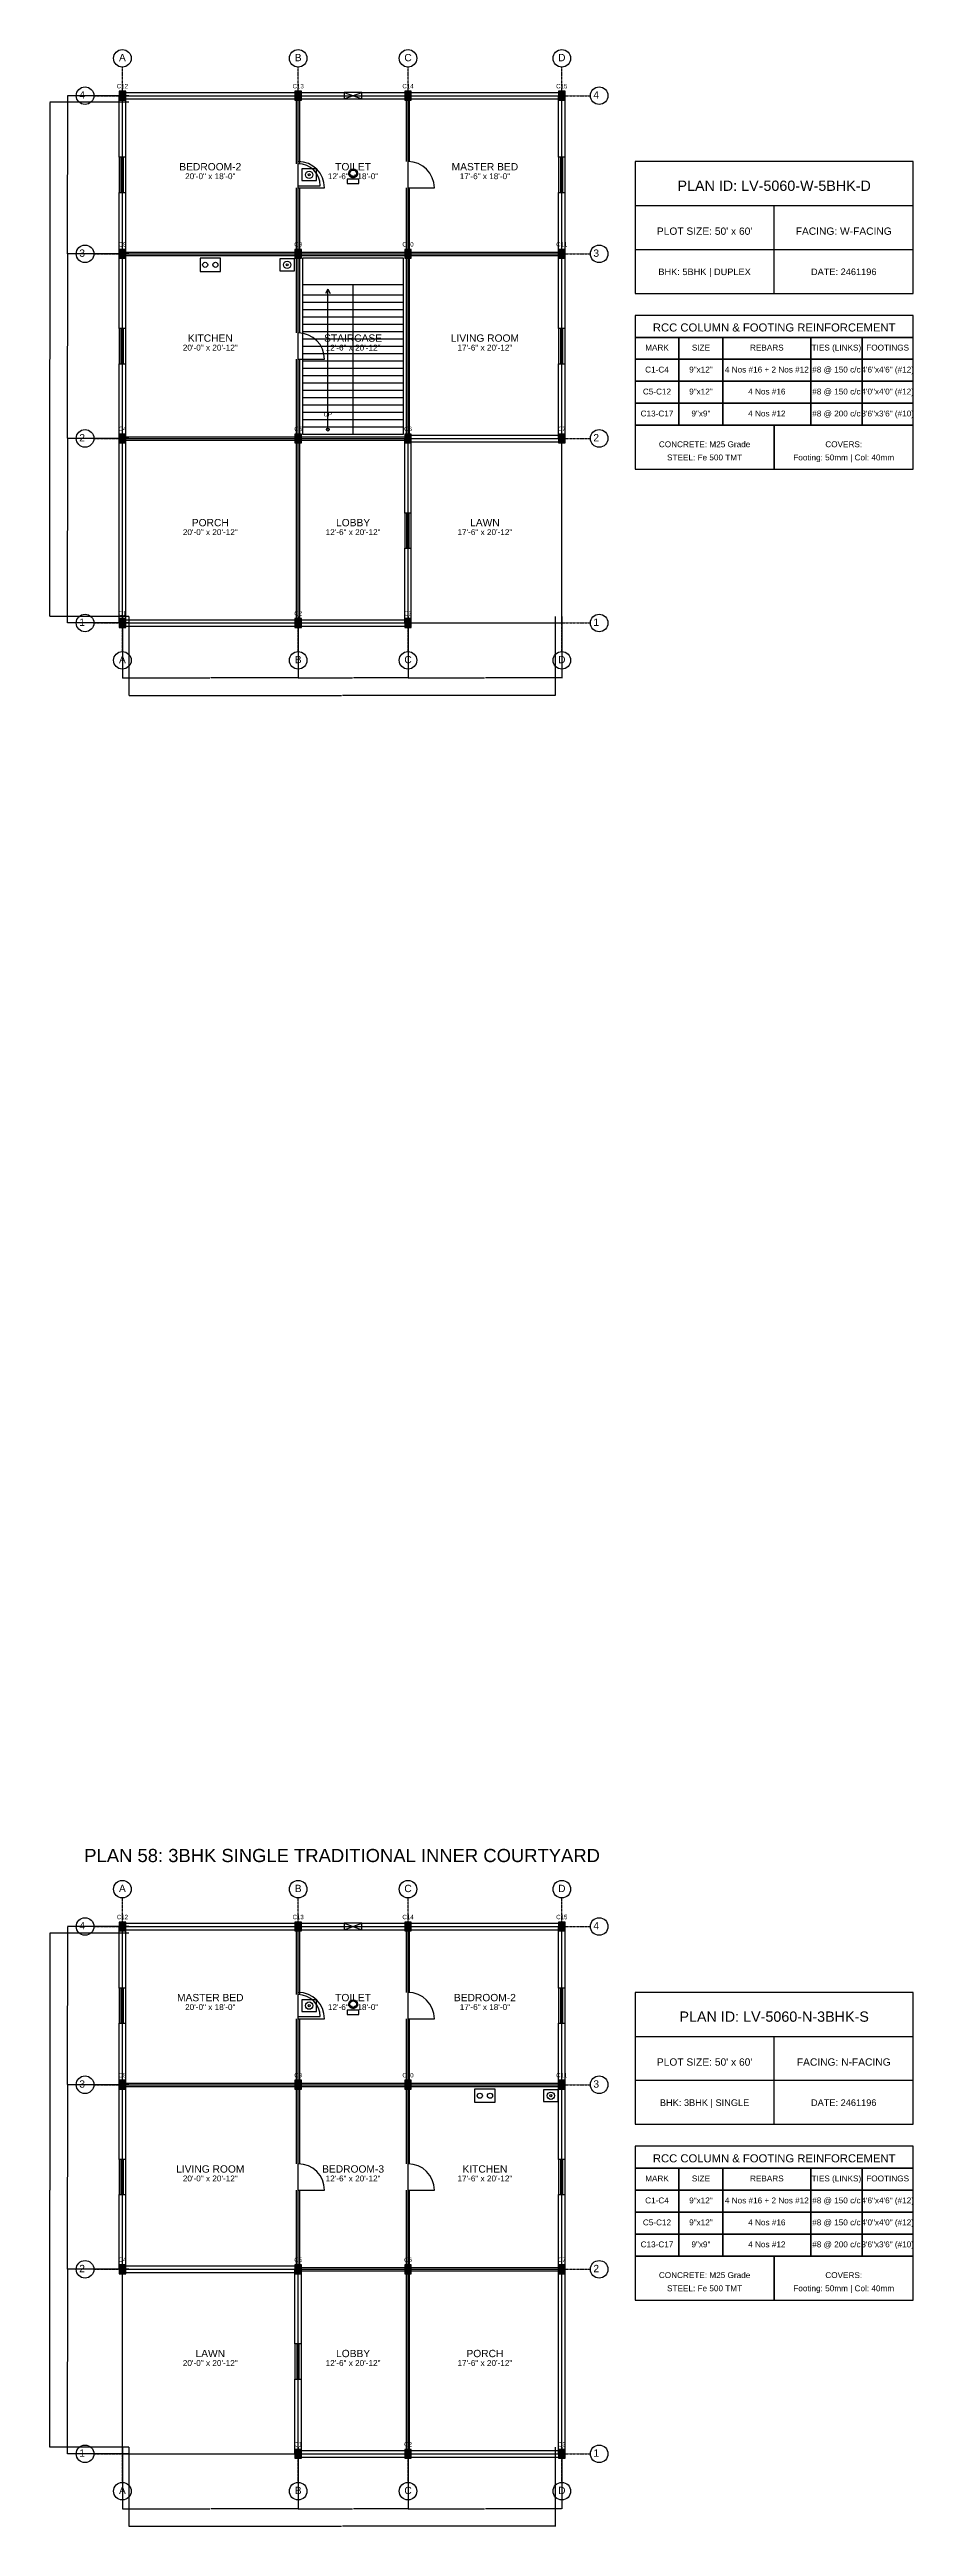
# Model space of a CAD drawing. Header units: inches. Extents: x -134 to 23580, y -99 to 23207.
# Drawn here: x 17400 to 18580, y 12401 to 15783 of the extents above; entities that cross this region are included whole.
import ezdxf
from ezdxf.enums import TextEntityAlignment as Align

# ---------------------------------------------------------------- set-up
doc = ezdxf.new("R2010")
doc.units = ezdxf.units.IN
doc.header["$MEASUREMENT"] = 0
doc.linetypes.add('CENTER', pattern=[2, 1.25, -0.25, 0.25, -0.25])
for name, color, linetype in [('A-COL-HATCH', 251, 'Continuous'), ('A-COLUMN', 1, 'Continuous'), ('A-DIM', 5, 'Continuous'), ('A-DOOR', 30, 'Continuous'), ('A-FIXTURE', 8, 'Continuous'), ('A-STAIR', 6, 'Continuous'), ('A-TEXT', 2, 'Continuous'), ('A-WALL-EXT', 7, 'Continuous'), ('A-WALL-INT', 9, 'Continuous'), ('A-WINDOW', 4, 'Continuous'), ('S-BEAM-FRAMING', 2, 'Continuous'), ('S-BUBBLE', 4, 'Continuous'), ('S-GRID-CENTER', 8, 'CENTER'), ('S-TABLE', 7, 'Continuous'), ('S-TEXT', 3, 'Continuous')]:
    doc.layers.add(name, color=color, linetype=linetype)
doc.styles.get("Standard").update_dxf_attribs({"font": 'arial.ttf'})
doc.dimstyles.get("Standard").update_dxf_attribs({"dimtxt": 0.18, "dimasz": 0.18, "dimexe": 0.18, "dimexo": 0.0625, "dimgap": 0.09, "dimtad": 0, "dimtih": 1, "dimtoh": 1, "dimdec": 4, "dimzin": 0, "dimdsep": 46, "dimtxsty": 'Standard', "dimcen": 0.09, "dimadec": 0, "dimazin": 0, "dimtfac": 1, "dimtdec": 4, "dimtofl": 0, "dimtmove": 0, "dimatfit": 3, "dimfxl": 1, "dimtolj": 1, "dimtzin": 0, "dimarcsym": 0})

# ---------------------------------------------------------------- blocks, each defined once
blk = doc.blocks.new('*D512')
at = {"layer": 'A-DIM', "color": 0, "lineweight": -2, "transparency": 16777216}
for p, q in [((17500, 12508.9), (17500, 12424.8)), ((17740, 12508.9), (17740, 12424.8)), ((17500.2, 12425), (17619.4, 12425)), ((17739.8, 12425), (17620.6, 12425))]:
    blk.add_line(p, q, dxfattribs=at)
at = {"layer": 'A-DIM', "color": 0, "transparency": 16777216}
for points in [[(17500.2, 12425), (17500.2, 12425), (17500, 12425)], [(17739.8, 12425), (17739.8, 12425), (17740, 12425)]]:
    blk.add_solid(points, dxfattribs=at)
at = {"layer": 'Defpoints', "color": 0, "transparency": 16777216}
for p in [(17500, 12509), (17740, 12509), (17740, 12425)]:
    blk.add_point(p, dxfattribs=at)
at = {"layer": 'A-DIM', "color": 0, "transparency": 16777216, "insert": (17620, 12425), "char_height": 0.18, "attachment_point": 5}
blk.add_mtext('\\A1;240.0000', dxfattribs=at)
blk = doc.blocks.new('*D513')
at = {"layer": 'A-DIM', "color": 0, "lineweight": -2, "transparency": 16777216}
for p, q in [((17740, 12508.9), (17740, 12424.8)), ((17890, 12508.9), (17890, 12424.8)), ((17740.2, 12425), (17814.4, 12425)), ((17889.8, 12425), (17815.6, 12425))]:
    blk.add_line(p, q, dxfattribs=at)
at = {"layer": 'A-DIM', "color": 0, "transparency": 16777216}
for points in [[(17740.2, 12425), (17740.2, 12425), (17740, 12425)], [(17889.8, 12425), (17889.8, 12425), (17890, 12425)]]:
    blk.add_solid(points, dxfattribs=at)
at = {"layer": 'Defpoints', "color": 0, "transparency": 16777216}
for p in [(17740, 12509), (17890, 12509), (17890, 12425)]:
    blk.add_point(p, dxfattribs=at)
at = {"layer": 'A-DIM', "color": 0, "transparency": 16777216, "insert": (17815, 12425), "char_height": 0.18, "attachment_point": 5}
blk.add_mtext('\\A1;150.0000', dxfattribs=at)
blk = doc.blocks.new('*D514')
at = {"layer": 'A-DIM', "color": 0, "lineweight": -2, "transparency": 16777216}
for p, q in [((17890, 12508.9), (17890, 12424.8)), ((18100, 12508.9), (18100, 12424.8)), ((17890.2, 12425), (17994.4, 12425)), ((18099.8, 12425), (17995.6, 12425))]:
    blk.add_line(p, q, dxfattribs=at)
at = {"layer": 'A-DIM', "color": 0, "transparency": 16777216}
for points in [[(17890.2, 12425), (17890.2, 12425), (17890, 12425)], [(18099.8, 12425), (18099.8, 12425), (18100, 12425)]]:
    blk.add_solid(points, dxfattribs=at)
at = {"layer": 'Defpoints', "color": 0, "transparency": 16777216}
for p in [(17890, 12509), (18100, 12509), (18100, 12425)]:
    blk.add_point(p, dxfattribs=at)
at = {"layer": 'A-DIM', "color": 0, "transparency": 16777216, "insert": (17995, 12425), "char_height": 0.18, "attachment_point": 5}
blk.add_mtext('\\A1;210.0000', dxfattribs=at)
blk = doc.blocks.new('*D515')
at = {"layer": 'A-DIM', "color": 0, "lineweight": -2, "transparency": 16777216}
for p, q in [((17509, 12508.9), (17509, 12400.8)), ((18091, 12508.9), (18091, 12400.8)), ((17509.2, 12401), (17799.4, 12401)), ((18090.8, 12401), (17800.6, 12401))]:
    blk.add_line(p, q, dxfattribs=at)
at = {"layer": 'A-DIM', "color": 0, "transparency": 16777216}
for points in [[(17509.2, 12401), (17509.2, 12401), (17509, 12401)], [(18090.8, 12401), (18090.8, 12401), (18091, 12401)]]:
    blk.add_solid(points, dxfattribs=at)
at = {"layer": 'Defpoints', "color": 0, "transparency": 16777216}
for p in [(17509, 12509), (18091, 12509), (18091, 12401)]:
    blk.add_point(p, dxfattribs=at)
at = {"layer": 'A-DIM', "color": 0, "transparency": 16777216, "insert": (17800, 12401), "char_height": 0.18, "attachment_point": 5}
blk.add_mtext('\\A1;582.0000', dxfattribs=at)
blk = doc.blocks.new('*D516')
at = {"layer": 'A-DIM', "color": 0, "lineweight": -2, "transparency": 16777216}
for p, q in [((17508.9, 12752), (17424.8, 12752)), ((17425, 12751.8), (17425, 12626.2)), ((17425, 12500.2), (17425, 12625.8)), ((17508.9, 12500), (17424.8, 12500))]:
    blk.add_line(p, q, dxfattribs=at)
at = {"layer": 'A-DIM', "color": 0, "transparency": 16777216}
for points in [[(17425, 12751.8), (17425, 12751.8), (17425, 12752)], [(17425, 12500.2), (17425, 12500.2), (17425, 12500)]]:
    blk.add_solid(points, dxfattribs=at)
at = {"layer": 'Defpoints', "color": 0, "transparency": 16777216}
for p in [(17425, 12752), (17509, 12752), (17509, 12500)]:
    blk.add_point(p, dxfattribs=at)
at = {"layer": 'A-DIM', "color": 0, "transparency": 16777216, "insert": (17425, 12626), "char_height": 0.18, "attachment_point": 5}
blk.add_mtext('\\A1;252.0000', dxfattribs=at)
blk = doc.blocks.new('*D517')
at = {"layer": 'A-DIM', "color": 0, "lineweight": -2, "transparency": 16777216}
for p, q in [((17508.9, 13004), (17424.8, 13004)), ((17425, 13003.8), (17425, 12878.2)), ((17425, 12752.2), (17425, 12877.8)), ((17508.9, 12752), (17424.8, 12752))]:
    blk.add_line(p, q, dxfattribs=at)
at = {"layer": 'A-DIM', "color": 0, "transparency": 16777216}
for points in [[(17425, 13003.8), (17425, 13003.8), (17425, 13004)], [(17425, 12752.2), (17425, 12752.2), (17425, 12752)]]:
    blk.add_solid(points, dxfattribs=at)
at = {"layer": 'Defpoints', "color": 0, "transparency": 16777216}
for p in [(17425, 13004), (17509, 13004), (17509, 12752)]:
    blk.add_point(p, dxfattribs=at)
at = {"layer": 'A-DIM', "color": 0, "transparency": 16777216, "insert": (17425, 12878), "char_height": 0.18, "attachment_point": 5}
blk.add_mtext('\\A1;252.0000', dxfattribs=at)
blk = doc.blocks.new('*D518')
at = {"layer": 'A-DIM', "color": 0, "lineweight": -2, "transparency": 16777216}
for p, q in [((17508.9, 13220), (17424.8, 13220)), ((17425, 13219.8), (17425, 13112.2)), ((17425, 13004.2), (17425, 13111.8)), ((17508.9, 13004), (17424.8, 13004))]:
    blk.add_line(p, q, dxfattribs=at)
at = {"layer": 'A-DIM', "color": 0, "transparency": 16777216}
for points in [[(17425, 13219.8), (17425, 13219.8), (17425, 13220)], [(17425, 13004.2), (17425, 13004.2), (17425, 13004)]]:
    blk.add_solid(points, dxfattribs=at)
at = {"layer": 'Defpoints', "color": 0, "transparency": 16777216}
for p in [(17425, 13220), (17509, 13220), (17509, 13004)]:
    blk.add_point(p, dxfattribs=at)
at = {"layer": 'A-DIM', "color": 0, "transparency": 16777216, "insert": (17425, 13112), "char_height": 0.18, "attachment_point": 5}
blk.add_mtext('\\A1;216.0000', dxfattribs=at)
blk = doc.blocks.new('*D519')
at = {"layer": 'A-DIM', "color": 0, "lineweight": -2, "transparency": 16777216}
for p, q in [((17508.9, 13211), (17400.8, 13211)), ((17401, 13210.8), (17401, 12860.2)), ((17401, 12509.2), (17401, 12859.8)), ((17508.9, 12509), (17400.8, 12509))]:
    blk.add_line(p, q, dxfattribs=at)
at = {"layer": 'A-DIM', "color": 0, "transparency": 16777216}
for points in [[(17401, 13210.8), (17401, 13210.8), (17401, 13211)], [(17401, 12509.2), (17401, 12509.2), (17401, 12509)]]:
    blk.add_solid(points, dxfattribs=at)
at = {"layer": 'Defpoints', "color": 0, "transparency": 16777216}
for p in [(17401, 13211), (17509, 13211), (17509, 12509)]:
    blk.add_point(p, dxfattribs=at)
at = {"layer": 'A-DIM', "color": 0, "transparency": 16777216, "insert": (17401, 12860), "char_height": 0.18, "attachment_point": 5}
blk.add_mtext('\\A1;702.0000', dxfattribs=at)
blk = doc.blocks.new('*D595')
at = {"layer": 'A-DIM', "color": 0, "lineweight": -2, "transparency": 16777216}
for p, q in [((17500, 15008.9), (17500, 14924.8)), ((17740, 15008.9), (17740, 14924.8)), ((17500.2, 14925), (17619.4, 14925)), ((17739.8, 14925), (17620.6, 14925))]:
    blk.add_line(p, q, dxfattribs=at)
at = {"layer": 'A-DIM', "color": 0, "transparency": 16777216}
for points in [[(17500.2, 14925), (17500.2, 14925), (17500, 14925)], [(17739.8, 14925), (17739.8, 14925), (17740, 14925)]]:
    blk.add_solid(points, dxfattribs=at)
at = {"layer": 'Defpoints', "color": 0, "transparency": 16777216}
for p in [(17500, 15009), (17740, 15009), (17740, 14925)]:
    blk.add_point(p, dxfattribs=at)
at = {"layer": 'A-DIM', "color": 0, "transparency": 16777216, "insert": (17620, 14925), "char_height": 0.18, "attachment_point": 5}
blk.add_mtext('\\A1;240.0000', dxfattribs=at)
blk = doc.blocks.new('*D596')
at = {"layer": 'A-DIM', "color": 0, "lineweight": -2, "transparency": 16777216}
for p, q in [((17740, 15008.9), (17740, 14924.8)), ((17890, 15008.9), (17890, 14924.8)), ((17740.2, 14925), (17814.4, 14925)), ((17889.8, 14925), (17815.6, 14925))]:
    blk.add_line(p, q, dxfattribs=at)
at = {"layer": 'A-DIM', "color": 0, "transparency": 16777216}
for points in [[(17740.2, 14925), (17740.2, 14925), (17740, 14925)], [(17889.8, 14925), (17889.8, 14925), (17890, 14925)]]:
    blk.add_solid(points, dxfattribs=at)
at = {"layer": 'Defpoints', "color": 0, "transparency": 16777216}
for p in [(17740, 15009), (17890, 15009), (17890, 14925)]:
    blk.add_point(p, dxfattribs=at)
at = {"layer": 'A-DIM', "color": 0, "transparency": 16777216, "insert": (17815, 14925), "char_height": 0.18, "attachment_point": 5}
blk.add_mtext('\\A1;150.0000', dxfattribs=at)
blk = doc.blocks.new('*D597')
at = {"layer": 'A-DIM', "color": 0, "lineweight": -2, "transparency": 16777216}
for p, q in [((17890, 15008.9), (17890, 14924.8)), ((18100, 15008.9), (18100, 14924.8)), ((17890.2, 14925), (17994.4, 14925)), ((18099.8, 14925), (17995.6, 14925))]:
    blk.add_line(p, q, dxfattribs=at)
at = {"layer": 'A-DIM', "color": 0, "transparency": 16777216}
for points in [[(17890.2, 14925), (17890.2, 14925), (17890, 14925)], [(18099.8, 14925), (18099.8, 14925), (18100, 14925)]]:
    blk.add_solid(points, dxfattribs=at)
at = {"layer": 'Defpoints', "color": 0, "transparency": 16777216}
for p in [(17890, 15009), (18100, 15009), (18100, 14925)]:
    blk.add_point(p, dxfattribs=at)
at = {"layer": 'A-DIM', "color": 0, "transparency": 16777216, "insert": (17995, 14925), "char_height": 0.18, "attachment_point": 5}
blk.add_mtext('\\A1;210.0000', dxfattribs=at)
blk = doc.blocks.new('*D598')
at = {"layer": 'A-DIM', "color": 0, "lineweight": -2, "transparency": 16777216}
for p, q in [((17509, 15008.9), (17509, 14900.8)), ((18091, 15008.9), (18091, 14900.8)), ((17509.2, 14901), (17799.4, 14901)), ((18090.8, 14901), (17800.6, 14901))]:
    blk.add_line(p, q, dxfattribs=at)
at = {"layer": 'A-DIM', "color": 0, "transparency": 16777216}
for points in [[(17509.2, 14901), (17509.2, 14901), (17509, 14901)], [(18090.8, 14901), (18090.8, 14901), (18091, 14901)]]:
    blk.add_solid(points, dxfattribs=at)
at = {"layer": 'Defpoints', "color": 0, "transparency": 16777216}
for p in [(17509, 15009), (18091, 15009), (18091, 14901)]:
    blk.add_point(p, dxfattribs=at)
at = {"layer": 'A-DIM', "color": 0, "transparency": 16777216, "insert": (17800, 14901), "char_height": 0.18, "attachment_point": 5}
blk.add_mtext('\\A1;582.0000', dxfattribs=at)
blk = doc.blocks.new('*D599')
at = {"layer": 'A-DIM', "color": 0, "lineweight": -2, "transparency": 16777216}
for p, q in [((17508.9, 15252), (17424.8, 15252)), ((17425, 15251.8), (17425, 15126.2)), ((17425, 15000.2), (17425, 15125.8)), ((17508.9, 15000), (17424.8, 15000))]:
    blk.add_line(p, q, dxfattribs=at)
at = {"layer": 'A-DIM', "color": 0, "transparency": 16777216}
for points in [[(17425, 15251.8), (17425, 15251.8), (17425, 15252)], [(17425, 15000.2), (17425, 15000.2), (17425, 15000)]]:
    blk.add_solid(points, dxfattribs=at)
at = {"layer": 'Defpoints', "color": 0, "transparency": 16777216}
for p in [(17425, 15252), (17509, 15252), (17509, 15000)]:
    blk.add_point(p, dxfattribs=at)
at = {"layer": 'A-DIM', "color": 0, "transparency": 16777216, "insert": (17425, 15126), "char_height": 0.18, "attachment_point": 5}
blk.add_mtext('\\A1;252.0000', dxfattribs=at)
blk = doc.blocks.new('*D600')
at = {"layer": 'A-DIM', "color": 0, "lineweight": -2, "transparency": 16777216}
for p, q in [((17508.9, 15504), (17424.8, 15504)), ((17425, 15503.8), (17425, 15378.2)), ((17425, 15252.2), (17425, 15377.8)), ((17508.9, 15252), (17424.8, 15252))]:
    blk.add_line(p, q, dxfattribs=at)
at = {"layer": 'A-DIM', "color": 0, "transparency": 16777216}
for points in [[(17425, 15503.8), (17425, 15503.8), (17425, 15504)], [(17425, 15252.2), (17425, 15252.2), (17425, 15252)]]:
    blk.add_solid(points, dxfattribs=at)
at = {"layer": 'Defpoints', "color": 0, "transparency": 16777216}
for p in [(17425, 15504), (17509, 15504), (17509, 15252)]:
    blk.add_point(p, dxfattribs=at)
at = {"layer": 'A-DIM', "color": 0, "transparency": 16777216, "insert": (17425, 15378), "char_height": 0.18, "attachment_point": 5}
blk.add_mtext('\\A1;252.0000', dxfattribs=at)
blk = doc.blocks.new('*D601')
at = {"layer": 'A-DIM', "color": 0, "lineweight": -2, "transparency": 16777216}
for p, q in [((17508.9, 15720), (17424.8, 15720)), ((17425, 15719.8), (17425, 15612.2)), ((17425, 15504.2), (17425, 15611.8)), ((17508.9, 15504), (17424.8, 15504))]:
    blk.add_line(p, q, dxfattribs=at)
at = {"layer": 'A-DIM', "color": 0, "transparency": 16777216}
for points in [[(17425, 15719.8), (17425, 15719.8), (17425, 15720)], [(17425, 15504.2), (17425, 15504.2), (17425, 15504)]]:
    blk.add_solid(points, dxfattribs=at)
at = {"layer": 'Defpoints', "color": 0, "transparency": 16777216}
for p in [(17425, 15720), (17509, 15720), (17509, 15504)]:
    blk.add_point(p, dxfattribs=at)
at = {"layer": 'A-DIM', "color": 0, "transparency": 16777216, "insert": (17425, 15612), "char_height": 0.18, "attachment_point": 5}
blk.add_mtext('\\A1;216.0000', dxfattribs=at)
blk = doc.blocks.new('*D602')
at = {"layer": 'A-DIM', "color": 0, "lineweight": -2, "transparency": 16777216}
for p, q in [((17508.9, 15711), (17400.8, 15711)), ((17401, 15710.8), (17401, 15360.2)), ((17401, 15009.2), (17401, 15359.8)), ((17508.9, 15009), (17400.8, 15009))]:
    blk.add_line(p, q, dxfattribs=at)
at = {"layer": 'A-DIM', "color": 0, "transparency": 16777216}
for points in [[(17401, 15710.8), (17401, 15710.8), (17401, 15711)], [(17401, 15009.2), (17401, 15009.2), (17401, 15009)]]:
    blk.add_solid(points, dxfattribs=at)
at = {"layer": 'Defpoints', "color": 0, "transparency": 16777216}
for p in [(17401, 15711), (17509, 15711), (17509, 15009)]:
    blk.add_point(p, dxfattribs=at)
at = {"layer": 'A-DIM', "color": 0, "transparency": 16777216, "insert": (17401, 15360), "char_height": 0.18, "attachment_point": 5}
blk.add_mtext('\\A1;702.0000', dxfattribs=at)

msp = doc.modelspace()

# ---------------------------------------------------------------- linework, layer by layer
at = {"layer": 'A-COL-HATCH'}
for points in [[(17495.5, 15714), (17504.5, 15714), (17495.5, 15726), (17504.5, 15726)], [(17735.5, 15714), (17744.5, 15714), (17735.5, 15726), (17744.5, 15726)], [(17885.5, 15714), (17894.5, 15714), (17885.5, 15726), (17894.5, 15726)], [(18095.5, 15714), (18104.5, 15714), (18095.5, 15726), (18104.5, 15726)], [(17495.5, 15498), (17504.5, 15498), (17495.5, 15510), (17504.5, 15510)], [(17735.5, 15498), (17744.5, 15498), (17735.5, 15510), (17744.5, 15510)], [(17885.5, 15498), (17894.5, 15498), (17885.5, 15510), (17894.5, 15510)], [(18095.5, 15498), (18104.5, 15498), (18095.5, 15510), (18104.5, 15510)], [(17495.5, 15246), (17504.5, 15246), (17495.5, 15258), (17504.5, 15258)], [(17735.5, 15246), (17744.5, 15246), (17735.5, 15258), (17744.5, 15258)], [(17885.5, 15246), (17894.5, 15246), (17885.5, 15258), (17894.5, 15258)], [(18095.5, 15246), (18104.5, 15246), (18095.5, 15258), (18104.5, 15258)], [(17495.5, 14994), (17504.5, 14994), (17495.5, 15006), (17504.5, 15006)], [(17735.5, 14994), (17744.5, 14994), (17735.5, 15006), (17744.5, 15006)], [(17885.5, 14994), (17894.5, 14994), (17885.5, 15006), (17894.5, 15006)], [(17495.5, 13214), (17504.5, 13214), (17495.5, 13226), (17504.5, 13226)], [(17735.5, 13214), (17744.5, 13214), (17735.5, 13226), (17744.5, 13226)], [(17885.5, 13214), (17894.5, 13214), (17885.5, 13226), (17894.5, 13226)], [(18095.5, 13214), (18104.5, 13214), (18095.5, 13226), (18104.5, 13226)], [(17495.5, 12998), (17504.5, 12998), (17495.5, 13010), (17504.5, 13010)], [(17735.5, 12998), (17744.5, 12998), (17735.5, 13010), (17744.5, 13010)], [(17885.5, 12998), (17894.5, 12998), (17885.5, 13010), (17894.5, 13010)], [(18095.5, 12998), (18104.5, 12998), (18095.5, 13010), (18104.5, 13010)], [(17495.5, 12746), (17504.5, 12746), (17495.5, 12758), (17504.5, 12758)], [(17735.5, 12746), (17744.5, 12746), (17735.5, 12758), (17744.5, 12758)], [(17885.5, 12746), (17894.5, 12746), (17885.5, 12758), (17894.5, 12758)], [(18095.5, 12746), (18104.5, 12746), (18095.5, 12758), (18104.5, 12758)], [(17735.5, 12494), (17744.5, 12494), (17735.5, 12506), (17744.5, 12506)], [(17885.5, 12494), (17894.5, 12494), (17885.5, 12506), (17894.5, 12506)], [(18095.5, 12494), (18104.5, 12494), (18095.5, 12506), (18104.5, 12506)]]:
    msp.add_solid(points, dxfattribs=at)
at = {"layer": 'A-COLUMN'}
for points in [[(17495.5, 15714), (17504.5, 15714), (17504.5, 15726), (17495.5, 15726)], [(17735.5, 15714), (17744.5, 15714), (17744.5, 15726), (17735.5, 15726)], [(17885.5, 15714), (17894.5, 15714), (17894.5, 15726), (17885.5, 15726)], [(18095.5, 15714), (18104.5, 15714), (18104.5, 15726), (18095.5, 15726)], [(17495.5, 15498), (17504.5, 15498), (17504.5, 15510), (17495.5, 15510)], [(17735.5, 15498), (17744.5, 15498), (17744.5, 15510), (17735.5, 15510)], [(17885.5, 15498), (17894.5, 15498), (17894.5, 15510), (17885.5, 15510)], [(18095.5, 15498), (18104.5, 15498), (18104.5, 15510), (18095.5, 15510)], [(17495.5, 15246), (17504.5, 15246), (17504.5, 15258), (17495.5, 15258)], [(17735.5, 15246), (17744.5, 15246), (17744.5, 15258), (17735.5, 15258)], [(17885.5, 15246), (17894.5, 15246), (17894.5, 15258), (17885.5, 15258)], [(18095.5, 15246), (18104.5, 15246), (18104.5, 15258), (18095.5, 15258)], [(17495.5, 14994), (17504.5, 14994), (17504.5, 15006), (17495.5, 15006)], [(17735.5, 14994), (17744.5, 14994), (17744.5, 15006), (17735.5, 15006)], [(17885.5, 14994), (17894.5, 14994), (17894.5, 15006), (17885.5, 15006)], [(17495.5, 13214), (17504.5, 13214), (17504.5, 13226), (17495.5, 13226)], [(17735.5, 13214), (17744.5, 13214), (17744.5, 13226), (17735.5, 13226)], [(17885.5, 13214), (17894.5, 13214), (17894.5, 13226), (17885.5, 13226)], [(18095.5, 13214), (18104.5, 13214), (18104.5, 13226), (18095.5, 13226)], [(17495.5, 12998), (17504.5, 12998), (17504.5, 13010), (17495.5, 13010)], [(17735.5, 12998), (17744.5, 12998), (17744.5, 13010), (17735.5, 13010)], [(17885.5, 12998), (17894.5, 12998), (17894.5, 13010), (17885.5, 13010)], [(18095.5, 12998), (18104.5, 12998), (18104.5, 13010), (18095.5, 13010)], [(17495.5, 12746), (17504.5, 12746), (17504.5, 12758), (17495.5, 12758)], [(17735.5, 12746), (17744.5, 12746), (17744.5, 12758), (17735.5, 12758)], [(17885.5, 12746), (17894.5, 12746), (17894.5, 12758), (17885.5, 12758)], [(18095.5, 12746), (18104.5, 12746), (18104.5, 12758), (18095.5, 12758)], [(17735.5, 12494), (17744.5, 12494), (17744.5, 12506), (17735.5, 12506)], [(17885.5, 12494), (17894.5, 12494), (17894.5, 12506), (17885.5, 12506)], [(18095.5, 12494), (18104.5, 12494), (18104.5, 12506), (18095.5, 12506)]]:
    msp.add_lwpolyline(points, close=True, dxfattribs=at)
at = {"layer": 'A-DOOR'}
for p, q in [((17740, 15597), (17770, 15597)), ((17740, 15594), (17776, 15594)), ((17890, 15594), (17926, 15594)), ((17740, 15360), (17776, 15360)), ((17740, 13097), (17770, 13097)), ((17740, 13094), (17776, 13094)), ((17890, 13094), (17926, 13094)), ((17740, 12860), (17776, 12860)), ((17890, 12860), (17926, 12860))]:
    msp.add_line(p, q, dxfattribs=at)
for centre, radius in [((17740, 15594), 36), ((17740, 15597), 30), ((17890, 15594), 36), ((17740, 15360), 36), ((17740, 13094), 36), ((17740, 13097), 30), ((17890, 13094), 36), ((17740, 12860), 36), ((17890, 12860), 36)]:
    msp.add_arc(centre, radius, 0, 90, dxfattribs=at)
at = {"layer": 'A-FIXTURE'}
for points in [[(17745, 15604), (17765, 15604), (17765, 15620), (17745, 15620)], [(17807, 15600), (17823, 15600), (17823, 15606), (17807, 15606)], [(17606, 15480), (17634, 15480), (17634, 15498), (17606, 15498)], [(17715, 15481), (17735, 15481), (17735, 15497), (17715, 15497)], [(17745, 13104), (17765, 13104), (17765, 13120), (17745, 13120)], [(17807, 13100), (17823, 13100), (17823, 13106), (17807, 13106)], [(17981, 12980), (18009, 12980), (18009, 12998), (17981, 12998)], [(18075, 12981), (18095, 12981), (18095, 12997), (18075, 12997)]]:
    msp.add_lwpolyline(points, close=True, dxfattribs=at)
for centre, radius in [((17755, 15612), 5), ((17755, 15612), 1.5), ((17815, 15614), 6), ((17815, 15614), 4.5), ((17613, 15489), 3.5), ((17627, 15489), 3.5), ((17725, 15489), 5), ((17725, 15489), 1.5), ((17755, 13112), 5), ((17755, 13112), 1.5), ((17815, 13114), 6), ((17815, 13114), 4.5), ((17988, 12989), 3.5), ((18002, 12989), 3.5), ((18085, 12989), 5), ((18085, 12989), 1.5)]:
    msp.add_circle(centre, radius, dxfattribs=at)
at = {"layer": 'A-STAIR'}
for p, q in [((17746, 15462), (17884, 15462)), ((17815, 15258), (17815, 15462)), ((17746, 15448), (17815, 15448)), ((17746, 15438), (17815, 15438)), ((17746, 15428), (17815, 15428)), ((17780.5, 15456), (17777.5, 15450)), ((17780.5, 15264), (17780.5, 15456)), ((17780.5, 15456), (17783.5, 15450)), ((17815, 15448), (17884, 15448)), ((17815, 15438), (17884, 15438)), ((17815, 15428), (17884, 15428)), ((17746, 15418), (17815, 15418)), ((17746, 15408), (17815, 15408)), ((17746, 15398), (17815, 15398)), ((17815, 15418), (17884, 15418)), ((17815, 15408), (17884, 15408)), ((17815, 15398), (17884, 15398)), ((17746, 15388), (17815, 15388)), ((17746, 15378), (17815, 15378)), ((17746, 15368), (17815, 15368)), ((17746, 15358), (17815, 15358)), ((17815, 15388), (17884, 15388)), ((17815, 15378), (17884, 15378)), ((17815, 15368), (17884, 15368)), ((17815, 15358), (17884, 15358)), ((17746, 15348), (17815, 15348)), ((17746, 15338), (17815, 15338)), ((17746, 15328), (17815, 15328)), ((17815, 15348), (17884, 15348)), ((17815, 15338), (17884, 15338)), ((17815, 15328), (17884, 15328)), ((17746, 15318), (17815, 15318)), ((17746, 15308), (17815, 15308)), ((17746, 15298), (17815, 15298)), ((17746, 15288), (17815, 15288)), ((17815, 15318), (17884, 15318)), ((17815, 15308), (17884, 15308)), ((17815, 15298), (17884, 15298)), ((17815, 15288), (17884, 15288)), ((17746, 15278), (17815, 15278)), ((17746, 15268), (17815, 15268)), ((17815, 15278), (17884, 15278)), ((17815, 15268), (17884, 15268))]:
    msp.add_line(p, q, dxfattribs=at)
msp.add_lwpolyline([(17746, 15258), (17884, 15258), (17884, 15498), (17746, 15498)], close=True, dxfattribs=at)
msp.add_circle((17780.5, 15264), 2, dxfattribs=at)
at = {"layer": 'A-WALL-EXT'}
for p, q in [((17495.5, 15636), (17495.5, 15720)), ((17500, 15724.5), (17740, 15724.5)), ((17500, 15715.5), (17740, 15715.5)), ((17504.5, 15636), (17504.5, 15720)), ((17740, 15724.5), (17803, 15724.5)), ((17740, 15715.5), (17803, 15715.5)), ((17827, 15724.5), (17890, 15724.5)), ((17827, 15715.5), (17890, 15715.5)), ((17890, 15724.5), (18100, 15724.5)), ((17890, 15715.5), (18100, 15715.5)), ((18095.5, 15636), (18095.5, 15720)), ((18104.5, 15636), (18104.5, 15720)), ((17495.5, 15504), (17495.5, 15588)), ((17504.5, 15504), (17504.5, 15588)), ((18095.5, 15504), (18095.5, 15588)), ((18104.5, 15504), (18104.5, 15588)), ((18200, 15570), (18580, 15570)), ((18390, 15450), (18390, 15570)), ((17495.5, 15402), (17495.5, 15504)), ((17504.5, 15402), (17504.5, 15504)), ((18095.5, 15402), (18095.5, 15504)), ((18104.5, 15402), (18104.5, 15504)), ((18200, 15510), (18580, 15510)), ((17495.5, 15252), (17495.5, 15354)), ((17504.5, 15252), (17504.5, 15354)), ((18095.5, 15252), (18095.5, 15354)), ((18104.5, 15252), (18104.5, 15354)), ((17890, 15256.5), (18100, 15256.5)), ((17495.5, 15000), (17495.5, 15252)), ((17504.5, 15000), (17504.5, 15252)), ((17885.5, 15150), (17885.5, 15252)), ((17890, 15247.5), (18100, 15247.5)), ((17894.5, 15150), (17894.5, 15252)), ((17885.5, 15000), (17885.5, 15102)), ((17894.5, 15000), (17894.5, 15102)), ((17500, 15004.5), (17740, 15004.5)), ((17500, 14995.5), (17740, 14995.5)), ((17740, 15004.5), (17890, 15004.5)), ((17740, 14995.5), (17890, 14995.5)), ((17500, 13224.5), (17740, 13224.5)), ((17740, 13224.5), (17803, 13224.5)), ((17827, 13224.5), (17890, 13224.5)), ((17890, 13224.5), (18100, 13224.5)), ((17495.5, 13136), (17495.5, 13220)), ((17500, 13215.5), (17740, 13215.5)), ((17504.5, 13136), (17504.5, 13220)), ((17740, 13215.5), (17803, 13215.5)), ((17827, 13215.5), (17890, 13215.5)), ((17890, 13215.5), (18100, 13215.5)), ((18095.5, 13136), (18095.5, 13220)), ((18104.5, 13136), (18104.5, 13220)), ((17495.5, 13004), (17495.5, 13088)), ((17504.5, 13004), (17504.5, 13088)), ((18095.5, 13004), (18095.5, 13088)), ((18104.5, 13004), (18104.5, 13088)), ((18200, 13070), (18580, 13070)), ((18390, 12950), (18390, 13070)), ((17495.5, 12902), (17495.5, 13004)), ((17504.5, 12902), (17504.5, 13004)), ((18095.5, 12902), (18095.5, 13004)), ((18104.5, 12902), (18104.5, 13004)), ((18200, 13010), (18580, 13010)), ((17495.5, 12752), (17495.5, 12854)), ((17504.5, 12752), (17504.5, 12854)), ((18095.5, 12752), (18095.5, 12854)), ((18104.5, 12752), (18104.5, 12854)), ((17500, 12756.5), (17740, 12756.5)), ((17735.5, 12650), (17735.5, 12752)), ((17744.5, 12650), (17744.5, 12752)), ((18095.5, 12500), (18095.5, 12752)), ((18104.5, 12500), (18104.5, 12752)), ((17500, 12747.5), (17740, 12747.5)), ((17735.5, 12500), (17735.5, 12602)), ((17744.5, 12500), (17744.5, 12602)), ((17740, 12504.5), (17890, 12504.5)), ((17740, 12495.5), (17890, 12495.5)), ((17890, 12504.5), (18100, 12504.5)), ((17890, 12495.5), (18100, 12495.5))]:
    msp.add_line(p, q, dxfattribs=at)
for points in [[(18200, 15450), (18580, 15450), (18580, 15630), (18200, 15630)], [(18200, 12950), (18580, 12950), (18580, 13130), (18200, 13130)]]:
    msp.add_lwpolyline(points, close=True, dxfattribs=at)
at = {"layer": 'A-WALL-INT'}
for p, q in [((17737.75, 15627), (17737.75, 15720)), ((17742.25, 15627), (17742.25, 15720)), ((17887.75, 15630), (17887.75, 15720)), ((17892.25, 15630), (17892.25, 15720)), ((17737.75, 15504), (17737.75, 15594)), ((17742.25, 15504), (17742.25, 15594)), ((17887.75, 15504), (17887.75, 15594)), ((17892.25, 15504), (17892.25, 15594)), ((17500, 15506.25), (17740, 15506.25)), ((17500, 15501.75), (17740, 15501.75)), ((17737.75, 15396), (17737.75, 15504)), ((17740, 15506.25), (17890, 15506.25)), ((17740, 15501.75), (17890, 15501.75)), ((17742.25, 15396), (17742.25, 15504)), ((17887.75, 15252), (17887.75, 15504)), ((17890, 15506.25), (18100, 15506.25)), ((17890, 15501.75), (18100, 15501.75)), ((17892.25, 15252), (17892.25, 15504)), ((17737.75, 15252), (17737.75, 15360)), ((17742.25, 15252), (17742.25, 15360)), ((17500, 15254.25), (17740, 15254.25)), ((17740, 15254.25), (17890, 15254.25)), ((17500, 15249.75), (17740, 15249.75)), ((17737.75, 15000), (17737.75, 15252)), ((17740, 15249.75), (17890, 15249.75)), ((17742.25, 15000), (17742.25, 15252)), ((17737.75, 13127), (17737.75, 13220)), ((17742.25, 13127), (17742.25, 13220)), ((17887.75, 13130), (17887.75, 13220)), ((17892.25, 13130), (17892.25, 13220)), ((17737.75, 13004), (17737.75, 13094)), ((17742.25, 13004), (17742.25, 13094)), ((17887.75, 13004), (17887.75, 13094)), ((17892.25, 13004), (17892.25, 13094)), ((17500, 13006.25), (17740, 13006.25)), ((17500, 13001.75), (17740, 13001.75)), ((17737.75, 12896), (17737.75, 13004)), ((17740, 13006.25), (17890, 13006.25)), ((17740, 13001.75), (17890, 13001.75)), ((17742.25, 12896), (17742.25, 13004)), ((17887.75, 12896), (17887.75, 13004)), ((17890, 13006.25), (18100, 13006.25)), ((17890, 13001.75), (18100, 13001.75)), ((17892.25, 12896), (17892.25, 13004)), ((17737.75, 12752), (17737.75, 12860)), ((17742.25, 12752), (17742.25, 12860)), ((17887.75, 12752), (17887.75, 12860)), ((17892.25, 12752), (17892.25, 12860)), ((17740, 12754.25), (17890, 12754.25)), ((17887.75, 12500), (17887.75, 12752)), ((17890, 12754.25), (18100, 12754.25)), ((17892.25, 12500), (17892.25, 12752)), ((17740, 12749.75), (17890, 12749.75)), ((17890, 12749.75), (18100, 12749.75))]:
    msp.add_line(p, q, dxfattribs=at)
at = {"layer": 'A-WINDOW'}
for p, q in [((17803, 15715.5), (17827, 15724.5)), ((17803, 15724.5), (17827, 15715.5)), ((17498.5, 15588), (17498.5, 15636)), ((17501.5, 15588), (17501.5, 15636)), ((18098.5, 15588), (18098.5, 15636)), ((18101.5, 15588), (18101.5, 15636)), ((17498.5, 15354), (17498.5, 15402)), ((17501.5, 15354), (17501.5, 15402)), ((18098.5, 15354), (18098.5, 15402)), ((18101.5, 15354), (18101.5, 15402)), ((17888.5, 15102), (17888.5, 15150)), ((17891.5, 15102), (17891.5, 15150)), ((17803, 13215.5), (17827, 13224.5)), ((17803, 13224.5), (17827, 13215.5)), ((17498.5, 13088), (17498.5, 13136)), ((17501.5, 13088), (17501.5, 13136)), ((18098.5, 13088), (18098.5, 13136)), ((18101.5, 13088), (18101.5, 13136)), ((17498.5, 12854), (17498.5, 12902)), ((17501.5, 12854), (17501.5, 12902)), ((18098.5, 12854), (18098.5, 12902)), ((18101.5, 12854), (18101.5, 12902)), ((17738.5, 12602), (17738.5, 12650)), ((17741.5, 12602), (17741.5, 12650))]:
    msp.add_line(p, q, dxfattribs=at)
for points in [[(17803, 15715.5), (17827, 15715.5), (17827, 15724.5), (17803, 15724.5)], [(17495.5, 15588), (17504.5, 15588), (17504.5, 15636), (17495.5, 15636)], [(18095.5, 15588), (18104.5, 15588), (18104.5, 15636), (18095.5, 15636)], [(17495.5, 15354), (17504.5, 15354), (17504.5, 15402), (17495.5, 15402)], [(18095.5, 15354), (18104.5, 15354), (18104.5, 15402), (18095.5, 15402)], [(17885.5, 15102), (17894.5, 15102), (17894.5, 15150), (17885.5, 15150)], [(17803, 13215.5), (17827, 13215.5), (17827, 13224.5), (17803, 13224.5)], [(17495.5, 13088), (17504.5, 13088), (17504.5, 13136), (17495.5, 13136)], [(18095.5, 13088), (18104.5, 13088), (18104.5, 13136), (18095.5, 13136)], [(17495.5, 12854), (17504.5, 12854), (17504.5, 12902), (17495.5, 12902)], [(18095.5, 12854), (18104.5, 12854), (18104.5, 12902), (18095.5, 12902)], [(17735.5, 12602), (17744.5, 12602), (17744.5, 12650), (17735.5, 12650)]]:
    msp.add_lwpolyline(points, close=True, dxfattribs=at)
at = {"layer": 'S-BEAM-FRAMING'}
for p, q in [((17500, 15000), (17500, 15720)), ((17500, 15720), (18100, 15720)), ((17740, 15000), (17740, 15720)), ((17890, 15000), (17890, 15720)), ((18100, 15000), (18100, 15720)), ((17500, 15504), (18100, 15504)), ((17500, 15252), (18100, 15252)), ((17500, 15000), (18100, 15000)), ((17500, 12500), (17500, 13220)), ((17500, 13220), (18100, 13220)), ((17740, 12500), (17740, 13220)), ((17890, 12500), (17890, 13220)), ((18100, 12500), (18100, 13220)), ((17500, 13004), (18100, 13004)), ((17500, 12752), (18100, 12752)), ((17500, 12500), (18100, 12500))]:
    msp.add_line(p, q, dxfattribs=at)
at = {"layer": 'S-BUBBLE'}
for centre in [(17500, 15771), (17740, 15771), (17890, 15771), (18100, 15771), (17449, 15720), (18151, 15720), (17449, 15504), (18151, 15504), (17449, 15252), (18151, 15252), (17449, 15000), (18151, 15000), (17500, 14949), (17740, 14949), (17890, 14949), (18100, 14949), (17500, 13271), (17740, 13271), (17890, 13271), (18100, 13271), (17449, 13220), (18151, 13220), (17449, 13004), (18151, 13004), (17449, 12752), (18151, 12752), (17449, 12500), (18151, 12500), (17500, 12449), (17740, 12449), (17890, 12449), (18100, 12449)]:
    msp.add_circle(centre, 12, dxfattribs=at)
at = {"layer": 'S-GRID-CENTER'}
for p, q in [((17500, 14961), (17500, 15759)), ((17740, 14961), (17740, 15759)), ((17890, 14961), (17890, 15759)), ((18100, 14961), (18100, 15759)), ((17461, 15720), (18139, 15720)), ((17461, 15504), (18139, 15504)), ((17461, 15252), (18139, 15252)), ((17461, 15000), (18139, 15000)), ((17500, 12461), (17500, 13259)), ((17740, 12461), (17740, 13259)), ((17890, 12461), (17890, 13259)), ((18100, 12461), (18100, 13259)), ((17461, 13220), (18139, 13220)), ((17461, 13004), (18139, 13004)), ((17461, 12752), (18139, 12752)), ((17461, 12500), (18139, 12500))]:
    msp.add_line(p, q, dxfattribs=at)
at = {"layer": 'S-TABLE'}
for points in [[(18200, 15390), (18580, 15390), (18580, 15420), (18200, 15420)], [(18200, 15360), (18260, 15360), (18260, 15390), (18200, 15390)], [(18260, 15360), (18320, 15360), (18320, 15390), (18260, 15390)], [(18320, 15360), (18440, 15360), (18440, 15390), (18320, 15390)], [(18440, 15360), (18510, 15360), (18510, 15390), (18440, 15390)], [(18510, 15360), (18580, 15360), (18580, 15390), (18510, 15390)], [(18200, 15330), (18260, 15330), (18260, 15360), (18200, 15360)], [(18260, 15330), (18320, 15330), (18320, 15360), (18260, 15360)], [(18320, 15330), (18440, 15330), (18440, 15360), (18320, 15360)], [(18440, 15330), (18510, 15330), (18510, 15360), (18440, 15360)], [(18510, 15330), (18580, 15330), (18580, 15360), (18510, 15360)], [(18200, 15300), (18260, 15300), (18260, 15330), (18200, 15330)], [(18260, 15300), (18320, 15300), (18320, 15330), (18260, 15330)], [(18320, 15300), (18440, 15300), (18440, 15330), (18320, 15330)], [(18440, 15300), (18510, 15300), (18510, 15330), (18440, 15330)], [(18510, 15300), (18580, 15300), (18580, 15330), (18510, 15330)], [(18200, 15270), (18260, 15270), (18260, 15300), (18200, 15300)], [(18260, 15270), (18320, 15270), (18320, 15300), (18260, 15300)], [(18320, 15270), (18440, 15270), (18440, 15300), (18320, 15300)], [(18440, 15270), (18510, 15270), (18510, 15300), (18440, 15300)], [(18510, 15270), (18580, 15270), (18580, 15300), (18510, 15300)], [(18200, 15210), (18390, 15210), (18390, 15270), (18200, 15270)], [(18390, 15210), (18580, 15210), (18580, 15270), (18390, 15270)], [(18200, 12890), (18580, 12890), (18580, 12920), (18200, 12920)], [(18200, 12860), (18260, 12860), (18260, 12890), (18200, 12890)], [(18260, 12860), (18320, 12860), (18320, 12890), (18260, 12890)], [(18320, 12860), (18440, 12860), (18440, 12890), (18320, 12890)], [(18440, 12860), (18510, 12860), (18510, 12890), (18440, 12890)], [(18510, 12860), (18580, 12860), (18580, 12890), (18510, 12890)], [(18200, 12830), (18260, 12830), (18260, 12860), (18200, 12860)], [(18260, 12830), (18320, 12830), (18320, 12860), (18260, 12860)], [(18320, 12830), (18440, 12830), (18440, 12860), (18320, 12860)], [(18440, 12830), (18510, 12830), (18510, 12860), (18440, 12860)], [(18510, 12830), (18580, 12830), (18580, 12860), (18510, 12860)], [(18200, 12800), (18260, 12800), (18260, 12830), (18200, 12830)], [(18260, 12800), (18320, 12800), (18320, 12830), (18260, 12830)], [(18320, 12800), (18440, 12800), (18440, 12830), (18320, 12830)], [(18440, 12800), (18510, 12800), (18510, 12830), (18440, 12830)], [(18510, 12800), (18580, 12800), (18580, 12830), (18510, 12830)], [(18200, 12770), (18260, 12770), (18260, 12800), (18200, 12800)], [(18260, 12770), (18320, 12770), (18320, 12800), (18260, 12800)], [(18320, 12770), (18440, 12770), (18440, 12800), (18320, 12800)], [(18440, 12770), (18510, 12770), (18510, 12800), (18440, 12800)], [(18510, 12770), (18580, 12770), (18580, 12800), (18510, 12800)], [(18200, 12710), (18390, 12710), (18390, 12770), (18200, 12770)], [(18390, 12710), (18580, 12710), (18580, 12770), (18390, 12770)]]:
    msp.add_lwpolyline(points, close=True, dxfattribs=at)

# ---------------------------------------------------------------- texts
at = {"layer": 'A-TEXT'}
for s, height, p in [('C12', 6, (17500, 15730)), ('C13', 6, (17740, 15730)), ('C14', 6, (17890, 15730)), ('C15', 6, (18100, 15730)), ('BEDROOM-2', 10, (17620, 15618)), ('TOILET', 10, (17815, 15618)), ('MASTER BED', 10, (17995, 15618)), ('20\'-0" x 18\'-0"', 8, (17620, 15606)), ('12\'-6" x 18\'-0"', 8, (17815, 15606)), ('17\'-6" x 18\'-0"', 8, (17995, 15606)), ('PLAN ID: LV-5060-W-5BHK-D', 14, (18390, 15590)), ("PLOT SIZE: 50' x 60'", 10, (18295, 15530)), ('FACING: W-FACING', 10, (18485, 15530)), ('C8', 6, (17500, 15514)), ('C9', 6, (17740, 15514)), ('C10', 6, (17890, 15514)), ('C11', 6, (18100, 15514)), ('BHK: 5BHK | DUPLEX', 9, (18295, 15475)), ('DATE: 2461196', 9, (18485, 15475)), ('KITCHEN', 10, (17620, 15384)), ('STAIRCASE', 10, (17815, 15384)), ('LIVING ROOM', 10, (17995, 15384)), ('20\'-0" x 20\'-12"', 8, (17620, 15372)), ('12\'-6" x 20\'-12"', 8, (17815, 15372)), ('17\'-6" x 20\'-12"', 8, (17995, 15372)), ('UP', 6, (17780.5, 15282)), ('C4', 6, (17500, 15262)), ('C5', 6, (17740, 15262)), ('C6', 6, (17890, 15262)), ('C7', 6, (18100, 15262)), ('20\'-0" x 20\'-12"', 8, (17620, 15120)), ('PORCH', 10, (17620, 15132)), ('12\'-6" x 20\'-12"', 8, (17815, 15120)), ('LOBBY', 10, (17815, 15132)), ('17\'-6" x 20\'-12"', 8, (17995, 15120)), ('LAWN', 10, (17995, 15132)), ('C1', 6, (17500, 15010)), ('C2', 6, (17740, 15010)), ('C3', 6, (17890, 15010)), ('PLAN 58: 3BHK SINGLE TRADITIONAL INNER COURTYARD', 18, (17800, 13308)), ('C12', 6, (17500, 13230)), ('C13', 6, (17740, 13230)), ('C14', 6, (17890, 13230)), ('C15', 6, (18100, 13230)), ('MASTER BED', 10, (17620, 13118)), ('TOILET', 10, (17815, 13118)), ('BEDROOM-2', 10, (17995, 13118)), ('20\'-0" x 18\'-0"', 8, (17620, 13106)), ('12\'-6" x 18\'-0"', 8, (17815, 13106)), ('17\'-6" x 18\'-0"', 8, (17995, 13106)), ('PLAN ID: LV-5060-N-3BHK-S', 14, (18390, 13090)), ("PLOT SIZE: 50' x 60'", 10, (18295, 13030)), ('FACING: N-FACING', 10, (18485, 13030)), ('C8', 6, (17500, 13014)), ('C9', 6, (17740, 13014)), ('C10', 6, (17890, 13014)), ('C11', 6, (18100, 13014)), ('BHK: 3BHK | SINGLE', 9, (18295, 12975)), ('DATE: 2461196', 9, (18485, 12975)), ('LIVING ROOM', 10, (17620, 12884)), ('BEDROOM-3', 10, (17815, 12884)), ('KITCHEN', 10, (17995, 12884)), ('20\'-0" x 20\'-12"', 8, (17620, 12872)), ('12\'-6" x 20\'-12"', 8, (17815, 12872)), ('17\'-6" x 20\'-12"', 8, (17995, 12872)), ('C4', 6, (17500, 12762)), ('C5', 6, (17740, 12762)), ('C6', 6, (17890, 12762)), ('C7', 6, (18100, 12762)), ('20\'-0" x 20\'-12"', 8, (17620, 12620)), ('LAWN', 10, (17620, 12632)), ('12\'-6" x 20\'-12"', 8, (17815, 12620)), ('LOBBY', 10, (17815, 12632)), ('17\'-6" x 20\'-12"', 8, (17995, 12620)), ('PORCH', 10, (17995, 12632)), ('C1', 6, (17740, 12510)), ('C2', 6, (17890, 12510)), ('C3', 6, (18100, 12510))]:
    msp.add_text(s, height=height, dxfattribs=at).set_placement(p, align=Align.CENTER)
at = {"layer": 'S-TEXT'}
for s, height, p in [('A', 10, (17500, 15767)), ('B', 10, (17740, 15767)), ('C', 10, (17890, 15767)), ('D', 10, (18100, 15767)), ('4', 10, (17445, 15716)), ('4', 10, (18147, 15716)), ('3', 10, (17445, 15500)), ('3', 10, (18147, 15500)), ('RCC COLUMN & FOOTING REINFORCEMENT', 11, (18390, 15398)), ('MARK', 8, (18230, 15372)), ('SIZE', 8, (18290, 15372)), ('REBARS', 8, (18380, 15372)), ('TIES (LINKS)', 8, (18475, 15372)), ('FOOTINGS', 8, (18545, 15372)), ('C1-C4', 8, (18230, 15342)), ('9"x12"', 8, (18290, 15342)), ('4 Nos #16 + 2 Nos #12', 8, (18380, 15342)), ('#8 @ 150 c/c', 8, (18475, 15342)), ('4\'6"x4\'6" (#12)', 8, (18545, 15342)), ('C13-C17', 8, (18230, 15282)), ('C5-C12', 8, (18230, 15312)), ('9"x12"', 8, (18290, 15312)), ('9"x9"', 8, (18290, 15282)), ('4 Nos #16', 8, (18380, 15312)), ('4 Nos #12', 8, (18380, 15282)), ('#8 @ 150 c/c', 8, (18475, 15312)), ('#8 @ 200 c/c', 8, (18475, 15282)), ('4\'0"x4\'0" (#12)', 8, (18545, 15312)), ('3\'6"x3\'6" (#10)', 8, (18545, 15282)), ('2', 10, (17445, 15248)), ('2', 10, (18147, 15248)), ('CONCRETE: M25 Grade', 8, (18295, 15240)), ('STEEL: Fe 500 TMT', 8, (18295, 15222)), ('Footing: 50mm | Col: 40mm', 8, (18485, 15222)), ('COVERS:', 8, (18485, 15240)), ('1', 10, (17445, 14996)), ('1', 10, (18147, 14996)), ('A', 10, (17500, 14945)), ('B', 10, (17740, 14945)), ('C', 10, (17890, 14945)), ('D', 10, (18100, 14945)), ('A', 10, (17500, 13267)), ('B', 10, (17740, 13267)), ('C', 10, (17890, 13267)), ('D', 10, (18100, 13267)), ('4', 10, (17445, 13216)), ('4', 10, (18147, 13216)), ('3', 10, (17445, 13000)), ('3', 10, (18147, 13000)), ('RCC COLUMN & FOOTING REINFORCEMENT', 11, (18390, 12898)), ('MARK', 8, (18230, 12872)), ('SIZE', 8, (18290, 12872)), ('REBARS', 8, (18380, 12872)), ('TIES (LINKS)', 8, (18475, 12872)), ('FOOTINGS', 8, (18545, 12872)), ('C5-C12', 8, (18230, 12812)), ('C1-C4', 8, (18230, 12842)), ('9"x12"', 8, (18290, 12842)), ('9"x12"', 8, (18290, 12812)), ('4 Nos #16 + 2 Nos #12', 8, (18380, 12842)), ('4 Nos #16', 8, (18380, 12812)), ('#8 @ 150 c/c', 8, (18475, 12842)), ('#8 @ 150 c/c', 8, (18475, 12812)), ('4\'6"x4\'6" (#12)', 8, (18545, 12842)), ('4\'0"x4\'0" (#12)', 8, (18545, 12812)), ('C13-C17', 8, (18230, 12782)), ('9"x9"', 8, (18290, 12782)), ('4 Nos #12', 8, (18380, 12782)), ('#8 @ 200 c/c', 8, (18475, 12782)), ('3\'6"x3\'6" (#10)', 8, (18545, 12782)), ('2', 10, (17445, 12748)), ('2', 10, (18147, 12748)), ('CONCRETE: M25 Grade', 8, (18295, 12740)), ('STEEL: Fe 500 TMT', 8, (18295, 12722)), ('Footing: 50mm | Col: 40mm', 8, (18485, 12722)), ('COVERS:', 8, (18485, 12740)), ('1', 10, (17445, 12496)), ('1', 10, (18147, 12496)), ('A', 10, (17500, 12445)), ('B', 10, (17740, 12445)), ('C', 10, (17890, 12445)), ('D', 10, (18100, 12445))]:
    msp.add_text(s, height=height, dxfattribs=at).set_placement(p, align=Align.CENTER)

# ---------------------------------------------------------------- dimensions: what is measured, and where the dimension line sits
at = {"layer": 'A-DIM'}
for base, p1, p2, picture, middle in [((17401, 15711), (17509, 15009), (17509, 15711), '*D602', (17401, 15360)), ((17425, 15720), (17509, 15504), (17509, 15720), '*D601', (17425, 15612)), ((17425, 15504), (17509, 15252), (17509, 15504), '*D600', (17425, 15378)), ((17425, 15252), (17509, 15000), (17509, 15252), '*D599', (17425, 15126)), ((17401, 13211), (17509, 12509), (17509, 13211), '*D519', (17401, 12860)), ((17425, 13220), (17509, 13004), (17509, 13220), '*D518', (17425, 13112)), ((17425, 13004), (17509, 12752), (17509, 13004), '*D517', (17425, 12878)), ((17425, 12752), (17509, 12500), (17509, 12752), '*D516', (17425, 12626))]:
    dim = msp.add_linear_dim(base=base, p1=p1, p2=p2, angle=90, dimstyle='Standard', dxfattribs=at)
    dim.commit()
    dim.dimension.update_dxf_attribs({"geometry": picture, "text_midpoint": middle})
for base, p1, p2, picture, middle in [((17740, 14925), (17500, 15009), (17740, 15009), '*D595', (17620, 14925)), ((18091, 14901), (17509, 15009), (18091, 15009), '*D598', (17800, 14901)), ((17890, 14925), (17740, 15009), (17890, 15009), '*D596', (17815, 14925)), ((18100, 14925), (17890, 15009), (18100, 15009), '*D597', (17995, 14925)), ((17740, 12425), (17500, 12509), (17740, 12509), '*D512', (17620, 12425)), ((18091, 12401), (17509, 12509), (18091, 12509), '*D515', (17800, 12401)), ((17890, 12425), (17740, 12509), (17890, 12509), '*D513', (17815, 12425)), ((18100, 12425), (17890, 12509), (18100, 12509), '*D514', (17995, 12425))]:
    dim = msp.add_linear_dim(base=base, p1=p1, p2=p2, dimstyle='Standard', dxfattribs=at)
    dim.commit()
    dim.dimension.update_dxf_attribs({"geometry": picture, "text_midpoint": middle})

doc.saveas('drawing.dxf')
